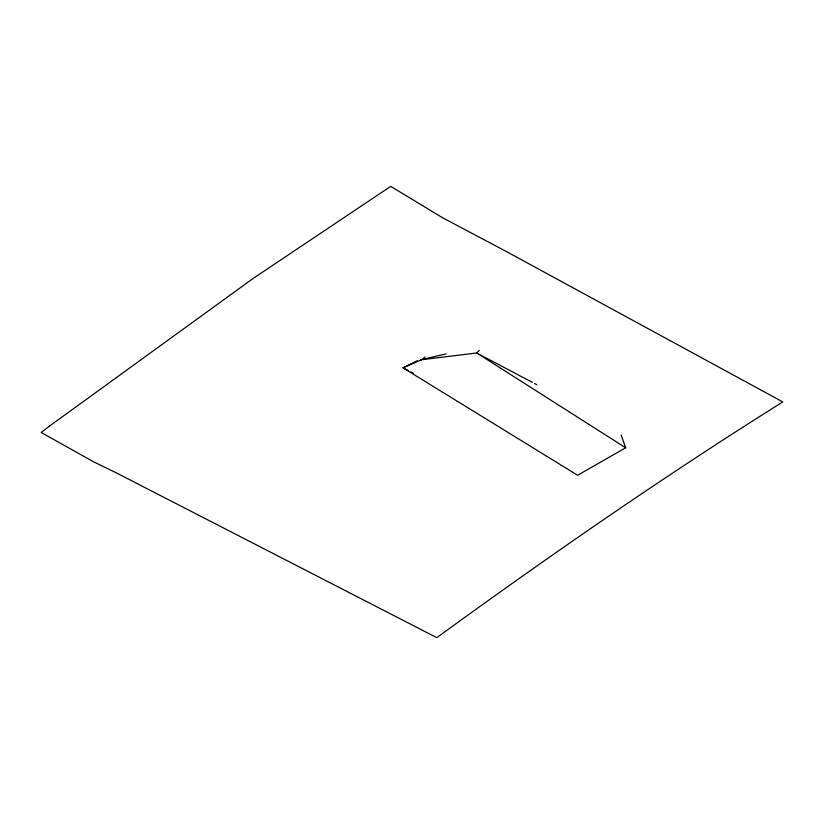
<?xml version="1.0" encoding="UTF-8"?>
<svg xmlns="http://www.w3.org/2000/svg" width="824" height="824" viewBox="0 0 824 824"><rect width="100%" height="100%" fill="white"/><g stroke="black" fill="none" stroke-linecap="round" stroke-linejoin="round"><path stroke-width="1.24" d="M479.311 350.303L476.694 352.96L420.384 359.882M621.1 434.948L625.694 447.793L577.624 475.252L402.988 367.834L422.393 359.388L424.978 356.926M417.366 360.624L402.988 367.834L408.683 370.81M422.393 359.388L446.011 353.908M410.97 372.005L413.246 373.19M532.314 382.346L476.694 352.96L625.694 447.793M534.591 383.551L536.857 384.746M49.296 426.235L41.2 432.497L94.049 462.048L115.648 472.523L436.792 637.652C549.701 555.592 664.474 476.014 782.8 401.927L504.793 250.681L442.869 217.927L390.7 186.348L252.989 278.553L49.296 426.235"/></g></svg>
